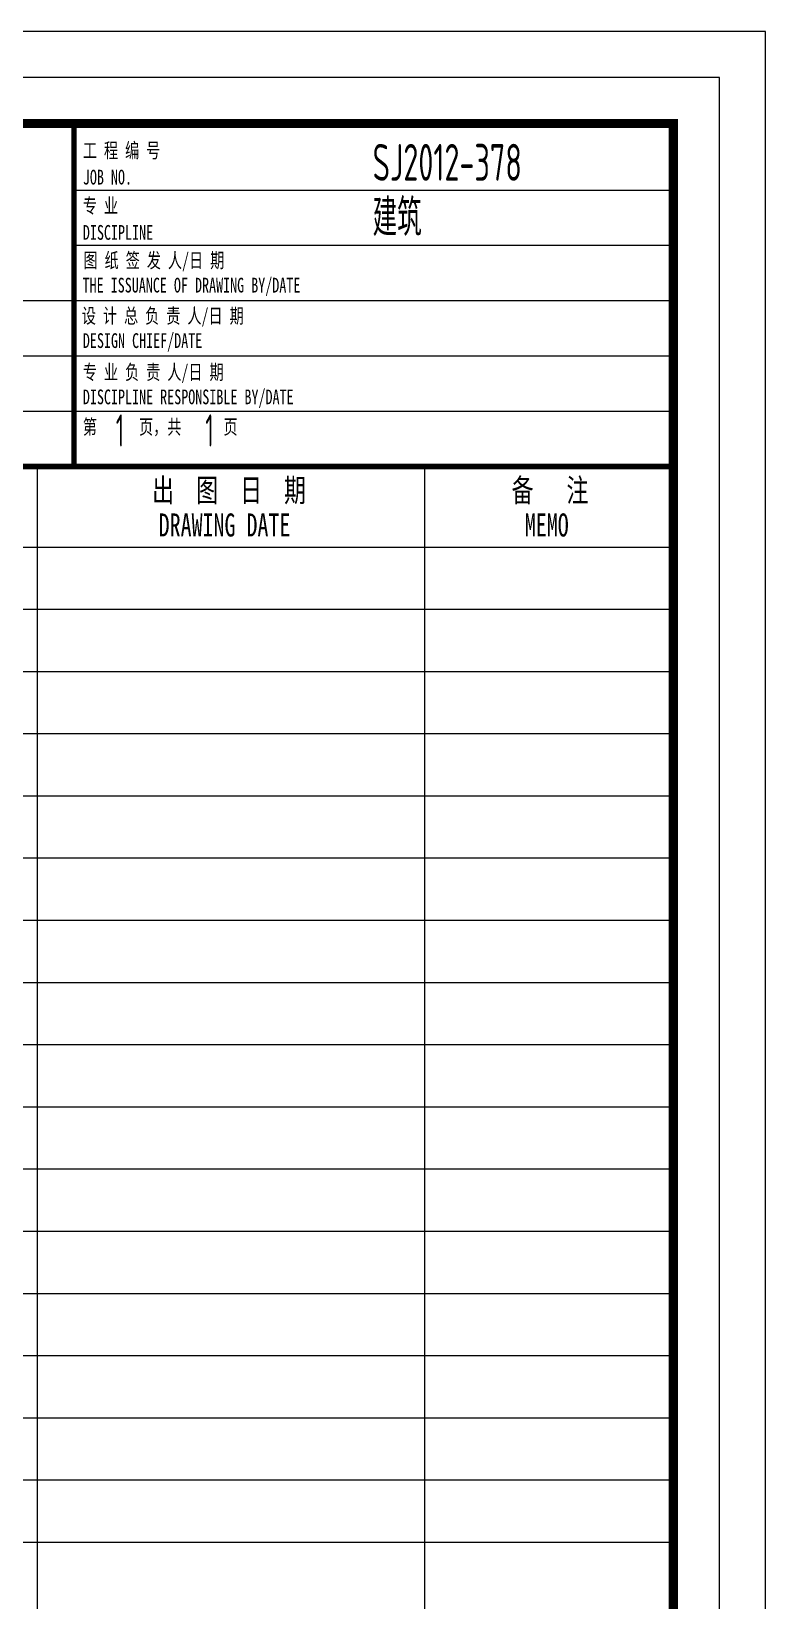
# Model space of a CAD drawing. Extents: x 19098 to 79498, y 3162 to 205862.
# Drawn here: x 33136 to 41098, y 188831 to 205862 of the extents above; entities that cross this region are included whole.
import ezdxf
from ezdxf.enums import TextEntityAlignment as Align

# ---------------------------------------------------------------- set-up
doc = ezdxf.new("R2010")
doc.units = 0
doc.header["$LTSCALE"] = 1000
doc.header["$MEASUREMENT"] = 0
for name, color, linetype in [('C-SHET', 11, 'Continuous'), ('C-SHET-TTLB', 11, 'Continuous'), ('建.17.图框文字$0$建-文字', 4, 'Continuous'), ('暖-说明', 4, 'Continuous'), ('通-图框-标题块', 11, 'Continuous')]:
    doc.layers.add(name, color=color, linetype=linetype)
doc.styles.add('SHEET-ECADI', font='simhei.ttf', dxfattribs={"width": 0.7})
doc.styles.add('XD2008', font='xd-hzs.shx', dxfattribs={"width": 0.7, "bigfont": 'xd-hztxt.shx'})
doc.styles.add('建.17.图框文字$0$XD2008', font='xd-hzs.shx', dxfattribs={"width": 0.7, "bigfont": 'xd-hztxt.shx'})

# ---------------------------------------------------------------- blocks, each defined once
blk = doc.blocks.new('A$C3421568B')
at = {"layer": 'C-SHET'}
for p, q in [((220, 307), (0, 307)), ((220, 0), (220, 307)), ((215, 302), (5, 302)), ((215, 5), (215, 302))]:
    blk.add_line(p, q, dxfattribs=at)
at = {"layer": 'C-SHET', "linetype": 'Continuous'}
for p, q in [((141, 259.78), (141, 82.25)), ((183, 259.78), (183, 82.25)), ((210, 251), (10, 251)), ((210, 244.25), (10.22, 244.25)), ((210, 237.5), (10.47, 237.5)), ((210, 230.75), (10.22, 230.75)), ((210, 224), (10.22, 224)), ((210, 217.25), (9.97, 217.25)), ((210, 210.5), (9.95, 210.5)), ((210, 203.75), (9.95, 203.75)), ((210, 197), (9.74, 197)), ((210, 190.25), (10.37, 190.25)), ((210, 183.5), (10.58, 183.5)), ((210, 176.75), (9.85, 176.75)), ((210, 170), (10.04, 170)), ((210, 163.25), (9.98, 163.25)), ((210, 156.5), (9.86, 156.5)), ((210, 149.75), (9.98, 149.75)), ((210, 143), (9.98, 143))]:
    blk.add_line(p, q, dxfattribs=at)
at = {"layer": 'C-SHET', "const_width": 1}
blk.add_lwpolyline([(210, 10), (10, 10), (10, 297), (210, 297)], close=True, dxfattribs=at)
at = {"layer": 'C-SHET-TTLB'}
for p, q in [((145, 289.78), (210, 289.78)), ((145, 283.78), (210, 283.78)), ((75, 277.78), (210, 277.78)), ((159.98, 277.78), (210, 277.78)), ((75, 271.78), (210, 271.78)), ((75, 265.78), (210, 265.78))]:
    blk.add_line(p, q, dxfattribs=at)
at = {"layer": 'C-SHET-TTLB', "const_width": 0.6}
blk.add_lwpolyline([(145, 259.78), (145, 297)], dxfattribs=at)
at = {"layer": 'C-SHET-TTLB'}
blk.add_lwpolyline([(10, 259.78, 0.6, 0.6, 0), (210, 259.78, 0.9, 0.9, 0)], format="xyseb", dxfattribs=at)
at = {"layer": 'C-SHET-TTLB', "style": 'SHEET-ECADI', "width": 0.7}
for s, height, p in [('工 程 编 号', 1.6, (145.96, 293.28)), ('JOB NO.', 1.6, (145.96, 290.38)), ('专 业', 1.6, (145.96, 287.28)), ('DISCIPLINE', 1.6, (145.96, 284.38)), ('图 纸 签 发 人/日 期', 1.6, (146.03, 281.35)), ('THE ISSUANCE OF DRAWING BY/DATE', 1.6, (145.93, 278.66)), ('设 计 总 负 责 人/日 期', 1.6, (145.85, 275.33)), ('DESIGN CHIEF/DATE', 1.6, (145.96, 272.64)), ('专 业 负 责 人/日 期', 1.6, (145.96, 269.22)), ('DISCIPLINE RESPONSIBLE BY/DATE', 1.6, (145.96, 266.53)), ('第      页，共      页', 1.6, (145.96, 263.28)), ('出  图  日  期', 2.5, (153.47, 255.95)), ('备   注', 2.5, (192.45, 255.95)), ('DRAWING DATE', 2.5, (154.18, 252.18)), ('MEMO', 2.5, (193.89, 252.18))]:
    blk.add_text(s, height=height, dxfattribs=at).set_placement(p)

msp = doc.modelspace()

# ---------------------------------------------------------------- block references
at = {"layer": '通-图框-标题块', "xscale": 100, "yscale": 100, "zscale": 100}
msp.add_blockref('A$C3421568B', (19097.5, 175162), dxfattribs=at)

# ---------------------------------------------------------------- texts
at = {"layer": '建.17.图框文字$0$建-文字', "style": '建.17.图框文字$0$XD2008', "width": 0.7}
for s, p in [('SJ2012-378', (36835.7, 204240.5)), ('建筑', (36835.7, 203640.5))]:
    msp.add_text(s, height=400, dxfattribs=at).set_placement(p)
at = {"layer": '暖-说明', "style": 'XD2008', "width": 0.6}
for p in [(34096.3, 201530.1), (35066.9, 201530.1)]:
    msp.add_text('1', height=350, dxfattribs=at).set_placement(p, align=Align.MIDDLE_CENTER)

doc.saveas('drawing.dxf')
